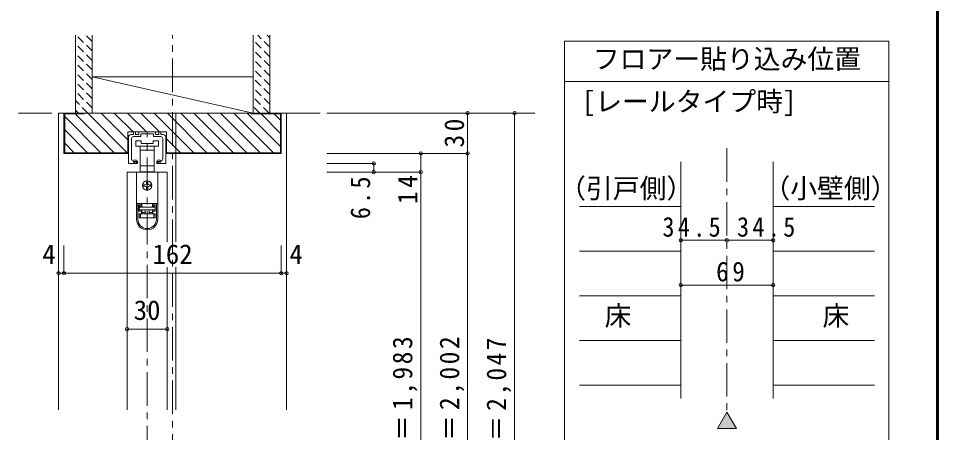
# Model space of a CAD drawing. Units: millimetres, scale not verified. Extents: x -957 to 993, y -689 to 708.
# Drawn here: x 307 to 993, y -224 to 85 of the extents above; entities that cross this region are included whole.
import ezdxf
from ezdxf.enums import TextEntityAlignment as Align

# ---------------------------------------------------------------- set-up
doc = ezdxf.new("R2010")
doc.units = ezdxf.units.MM
doc.header["$LTSCALE"] = 5
doc.header["$PDMODE"] = 32
doc.header["$PDSIZE"] = 2.5
doc.linetypes.add('CHAIN1', pattern=[8, 5, -1, 1, -1])
doc.linetypes.add('DASHED1', pattern=[1.8, 1.2, -0.6])
doc.layers.add('0-B_寸法', color=7, linetype='Continuous', lineweight=9)
doc.layers.add('F-1_枠', color=6, linetype='Continuous', lineweight=9)
doc.styles.add('ＭＳ ゴシック', font='')
doc.styles.get('ＭＳ ゴシック').set_extended_font_data('MS Gothic')

# ---------------------------------------------------------------- blocks, each defined once
blk = doc.blocks.new('01')
at = {"layer": '0-B_寸法'}
for p, q in [((-10.15, 6.02), (-10.15, 7.42)), ((-8.95, 7.72), (-9.85, 7.72)), ((-8.65, 6.02), (-8.65, 7.42)), ((-6.15, 7.42), (-6.15, 6.02)), ((-5.85, 7.72), (5.85, 7.72)), ((6.15, 7.42), (6.15, 6.02)), ((8.65, 6.02), (8.65, 7.42)), ((8.95, 7.72), (9.85, 7.72)), ((10.15, 6.02), (10.15, 7.42)), ((-14, 3.72), (-14, -15.48)), ((-12, 5.72), (-10.45, 5.72)), ((-11.65, 2.72), (-11.65, -12.157)), ((-10.15, 4.22), (-4.95, 4.22)), ((-6.45, 5.72), (-8.35, 5.72)), ((-4.65, 4.52), (-4.65, 5.92)), ((-4.35, 6.22), (-0.3, 6.22)), ((0, 6.52), (-0.3, 6.22)), ((0, 6.52), (0.3, 6.22)), ((4.35, 6.22), (0.3, 6.22)), ((4.65, 4.52), (4.65, 5.92)), ((10.15, 4.22), (4.95, 4.22)), ((6.45, 5.72), (8.35, 5.72)), ((12, 5.72), (10.45, 5.72)), ((11.65, 2.72), (11.65, -12.157)), ((14, 3.72), (14, -15.48)), ((-13.7, -15.78), (-7.45, -15.78)), ((-7.15, -15.48), (-7.15, -14.405)), ((7.15, -15.48), (7.15, -14.405)), ((13.7, -15.78), (7.45, -15.78))]:
    blk.add_line(p, q, dxfattribs=at)
for centre, radius, start, end in [((-9.85, 7.42), 0.3, 90, 180), ((-8.95, 7.42), 0.3, 0, 90), ((-5.85, 7.42), 0.3, 90, 180), ((5.85, 7.42), 0.3, 0, 90), ((8.95, 7.42), 0.3, 90, 180), ((9.85, 7.42), 0.3, 0, 90), ((-12, 3.72), 2, 90, 180), ((-10.15, 2.72), 1.5, 90, 180), ((-10.45, 6.02), 0.3, 270, 0), ((-8.35, 6.02), 0.3, 180, 270), ((-6.45, 6.02), 0.3, 270, 0), ((-4.95, 4.52), 0.3, 270, 0), ((-4.35, 5.92), 0.3, 90, 180), ((4.35, 5.92), 0.3, 0, 90), ((4.95, 4.52), 0.3, 180, 270), ((6.45, 6.02), 0.3, 180, 270), ((8.35, 6.02), 0.3, 270, 0), ((10.45, 6.02), 0.3, 180, 270), ((10.15, 2.72), 1.5, 0, 90), ((12, 3.72), 2, 0, 90), ((-9.65, -12.157), 2, 180, 253.54075), ((9.65, -12.157), 2, 286.45925, 0), ((-13.7, -15.48), 0.3, 180, 270), ((-8.8, -9.28), 5, 253.54075, 284.75682), ((-7.45, -14.405), 0.3, 0, 104.75682), ((-7.45, -15.48), 0.3, 270, 0), ((7.45, -14.405), 0.3, 75.24318, 180), ((7.45, -15.48), 0.3, 180, 270), ((8.8, -9.28), 5, 255.24318, 286.45925), ((13.7, -15.48), 0.3, 270, 0)]:
    blk.add_arc(centre, radius, start, end, dxfattribs=at)
for p in [(-8.8, -14.28), (8.8, -14.28)]:
    blk.add_point(p, dxfattribs=at)

msp = doc.modelspace()

# ---------------------------------------------------------------- linework, layer by layer
at = {"layer": '0-B_寸法'}
for p, q in [((349.061, 14.407), (349.061, 72.407)), ((361.561, 14.407), (361.561, 72.407)), ((481.561, 14.407), (481.561, 72.407)), ((494.061, 14.407), (494.061, 72.407)), ((713.88, 68.058), (713.88, -482.581)), ((955.756, 68.058), (713.88, 68.058)), ((955.756, 68.058), (955.756, -479.375)), ((481.561, 14.407), (361.561, 41.407)), ((481.561, 41.407), (361.561, 41.407)), ((955.756, 38.058), (713.88, 38.058)), ((336.561, -206.593), (336.561, 14.407)), ((340.561, -15.593), (340.561, 14.407)), ((341.061, -15.093), (341.061, 13.907)), ((355.561, 13.907), (341.061, 13.907)), ((377.882, -15.093), (348.882, 13.907)), ((355.561, 13.907), (355.561, 14.407)), ((387.781, -15.093), (358.281, 14.407)), ((481.561, 14.407), (361.561, 14.407)), ((388.161, -5.574), (368.181, 14.407)), ((392.08, 0.407), (378.08, 14.407)), ((401.98, 0.407), (387.98, 14.407)), ((411.879, 0.407), (397.879, 14.407)), ((437.279, -15.093), (407.779, 14.407)), ((447.178, -15.093), (417.678, 14.407)), ((424.061, 14.407), (424.061, -81.57)), ((427.578, 14.407), (457.078, -15.093)), ((437.477, 14.407), (466.977, -15.093)), ((476.877, -15.093), (447.377, 14.407)), ((486.776, -15.093), (457.276, 14.407)), ((496.676, -15.093), (467.176, 14.407)), ((502.061, -10.579), (477.075, 14.407)), ((502.061, -0.68), (487.475, 13.907)), ((502.061, 9.22), (497.374, 13.907)), ((502.061, -15.093), (502.061, 13.907)), ((502.561, -15.593), (502.561, 14.407)), ((506.561, 14.407), (502.561, 14.407)), ((506.561, 14.407), (506.561, -206.593)), ((676.561, 14.407), (536.561, 14.407)), ((641.561, 14.407), (641.561, -15.593)), ((676.561, 14.407), (676.561, -431.593)), ((367.982, -15.093), (341.061, 11.828)), ((358.083, -15.093), (341.061, 1.928)), ((388.161, 0.407), (416.961, 0.407)), ((388.161, -15.593), (388.161, 0.407)), ((416.961, -15.593), (416.961, 0.407)), ((394.061, -10.293), (394.061, -6.293)), ((394.061, -6.293), (398.061, -6.293)), ((398.061, -6.293), (398.061, -8.293)), ((407.061, -6.293), (411.061, -6.293)), ((407.061, -8.293), (407.061, -6.293)), ((411.061, -6.293), (411.061, -10.293)), ((427.379, -15.093), (416.961, -4.675)), ((348.183, -15.093), (341.061, -7.971)), ((402.561, -10.293), (394.061, -10.293)), ((397.311, -13.293), (397.311, -10.293)), ((402.561, -13.293), (397.311, -13.293)), ((397.311, -24.893), (397.311, -13.293)), ((398.061, -8.293), (407.061, -8.293)), ((411.061, -10.293), (402.561, -10.293)), ((407.811, -13.293), (402.561, -13.293)), ((407.811, -10.293), (407.811, -13.293)), ((407.811, -13.293), (407.811, -24.893)), ((340.561, -15.593), (388.161, -15.593)), ((341.061, -15.093), (388.161, -15.093)), ((417.48, -15.093), (416.961, -14.575)), ((416.961, -15.093), (502.061, -15.093)), ((416.961, -15.593), (502.561, -15.593)), ((641.561, -15.593), (536.561, -15.593)), ((606.561, -15.593), (606.561, -29.593)), ((641.561, -443.593), (641.561, -15.593)), ((397.311, -29.293), (397.311, -24.893)), ((397.311, -24.893), (402.561, -24.893)), ((402.561, -24.893), (407.811, -24.893)), ((407.811, -24.893), (407.811, -29.293)), ((571.561, -23.093), (536.561, -23.093)), ((571.561, -23.093), (571.561, -29.593)), ((800.448, -21.825), (800.448, -198.332)), ((869.448, -21.825), (869.448, -198.332)), ((387.561, -29.593), (417.561, -29.593)), ((387.561, -29.593), (387.561, -206.593)), ((394.661, -29.593), (394.661, -52.893)), ((394.661, -29.593), (410.461, -29.593)), ((398.561, -29.293), (397.311, -29.293)), ((398.561, -29.593), (398.561, -29.293)), ((407.811, -29.293), (406.561, -29.293)), ((410.461, -29.593), (410.461, -52.893)), ((417.561, -29.593), (417.561, -81.57)), ((606.561, -29.593), (536.561, -29.593)), ((606.561, -29.593), (606.561, -423.594)), ((400.061, -39.093), (401.061, -39.093)), ((401.061, -40.093), (400.061, -40.093)), ((402.061, -38.093), (402.061, -37.093)), ((402.061, -42.093), (402.061, -41.093)), ((403.061, -37.093), (403.061, -38.093)), ((403.061, -41.093), (403.061, -42.093)), ((404.061, -39.093), (405.061, -39.093)), ((405.061, -40.093), (404.061, -40.093)), ((394.661, -52.893), (394.661, -52.993)), ((394.661, -52.893), (410.461, -52.893)), ((394.661, -64.693), (394.661, -52.993)), ((395.661, -52.993), (398.361, -52.993)), ((396.461, -58.693), (396.461, -53.993)), ((398.361, -53.993), (396.461, -53.993)), ((397.661, -52.893), (397.661, -52.993)), ((398.361, -53.993), (398.361, -52.993)), ((398.561, -52.893), (398.561, -55.093)), ((406.561, -55.093), (406.561, -52.893)), ((406.761, -52.993), (406.761, -53.993)), ((406.761, -52.993), (409.461, -52.993)), ((408.661, -53.993), (406.761, -53.993)), ((406.761, -53.993), (406.761, -54.993)), ((407.461, -52.993), (407.461, -52.893)), ((408.661, -53.993), (408.661, -58.693)), ((409.461, -64.693), (409.461, -52.993)), ((409.461, -52.993), (410.461, -52.993)), ((410.461, -52.893), (410.461, -52.993)), ((410.461, -52.993), (410.461, -64.693)), ((398.361, -57.693), (396.461, -57.693)), ((396.461, -58.693), (398.361, -58.693)), ((396.661, -55.093), (398.561, -55.093)), ((396.661, -55.593), (396.661, -55.093)), ((396.661, -60.593), (396.661, -63.593)), ((397.661, -60.593), (396.661, -60.593)), ((397.661, -63.593), (397.661, -60.593)), ((407.461, -60.593), (397.661, -60.593)), ((398.361, -58.693), (398.361, -57.693)), ((398.361, -60.593), (398.361, -58.693)), ((398.561, -57.593), (398.561, -59.593)), ((401.061, -57.593), (401.061, -60.593)), ((404.061, -57.593), (404.061, -60.593)), ((406.561, -59.593), (404.061, -59.593)), ((406.561, -55.093), (408.461, -55.093)), ((406.561, -59.593), (406.561, -57.593)), ((406.561, -60.593), (406.561, -59.593)), ((406.761, -54.993), (408.661, -54.993)), ((406.761, -58.693), (408.661, -58.693)), ((406.761, -58.693), (406.761, -60.593)), ((407.461, -60.593), (407.461, -63.593)), ((408.461, -60.593), (407.461, -60.593)), ((408.461, -55.093), (408.461, -55.593)), ((408.461, -63.593), (408.461, -60.593)), ((724.948, -55.127), (800.448, -55.127)), ((869.448, -55.127), (944.948, -55.127)), ((396.661, -63.593), (397.661, -63.593)), ((397.661, -63.593), (407.461, -63.593)), ((407.461, -63.593), (408.461, -63.593)), ((800.448, -80.387), (834.948, -80.387)), ((834.948, -80.387), (869.448, -80.387)), ((340.561, -104.898), (340.561, -84.339)), ((502.561, -104.898), (502.561, -84.339)), ((724.948, -88.428), (800.448, -88.428)), ((869.448, -88.428), (944.948, -88.428)), ((417.561, -100.361), (417.561, -206.593)), ((424.061, -100.361), (424.061, -206.593)), ((502.561, -104.898), (340.561, -104.898)), ((800.448, -113.689), (869.448, -113.689)), ((724.948, -121.73), (800.448, -121.73)), ((869.448, -121.73), (944.948, -121.73)), ((417.561, -146.593), (387.561, -146.593)), ((724.948, -155.031), (800.448, -155.031)), ((869.448, -155.031), (944.948, -155.031)), ((724.948, -188.332), (800.448, -188.332)), ((869.448, -188.332), (944.948, -188.332)), ((834.948, -208.332), (827.811, -220.694)), ((834.948, -208.332), (842.086, -220.694)), ((842.086, -220.694), (827.811, -220.694))]:
    msp.add_line(p, q, dxfattribs=at)
at = {"layer": '0-B_寸法', "linetype": 'DASHED1'}
for p, q in [((361.561, 60.732), (349.887, 72.407)), ((361.561, 67.803), (356.958, 72.407)), ((494.033, 56.369), (481.533, 68.869)), ((494.033, 63.44), (485.067, 72.407)), ((494.033, 70.511), (492.138, 72.407)), ((361.561, 53.661), (349.061, 66.161)), ((494.033, 49.298), (481.533, 61.798)), ((361.561, 46.59), (349.061, 59.09)), ((361.561, 39.519), (349.061, 52.019)), ((494.033, 42.227), (481.533, 54.727)), ((361.561, 32.448), (349.061, 44.948)), ((494.033, 35.156), (481.533, 47.656)), ((361.561, 25.377), (349.061, 37.877)), ((493.711, 28.407), (481.533, 40.585)), ((361.561, 18.306), (349.061, 30.806)), ((494.061, 20.986), (481.533, 33.514)), ((358.389, 14.407), (349.061, 23.735)), ((493.569, 14.407), (481.533, 26.443)), ((351.318, 14.407), (349.061, 16.664)), ((486.498, 14.407), (481.533, 19.372))]:
    msp.add_line(p, q, dxfattribs=at)
at = {"layer": '0-B_寸法', "linetype": 'CHAIN1'}
for p, q in [((421.561, -449.942), (421.561, 72.407)), ((306.561, 14.407), (695.561, 14.407)), ((402.561, -443.593), (402.561, 0.407)), ((834.948, -11.825), (834.948, -208.332))]:
    msp.add_line(p, q, dxfattribs=at)
at = {"layer": '0-B_寸法', "color": 4}
for p, q in [((336.561, -104.898), (336.561, -84.339)), ((340.561, -104.898), (340.561, -84.339)), ((502.561, -104.898), (502.561, -84.339)), ((506.561, -104.898), (506.561, -84.339)), ((336.561, -104.898), (340.561, -104.898)), ((502.561, -104.898), (506.561, -104.898))]:
    msp.add_line(p, q, dxfattribs=at)
at = {"layer": '0-B_寸法'}
for points in [[(336.561, 14.407), (340.561, 14.407), (502.561, 14.407)], [(480.061, 14.407), (480.061, 13.907), (502.061, 13.907)], [(398.561, -29.293), (406.561, -29.293), (406.561, -29.593)], [(394.661, -52.993), (395.661, -52.993), (395.661, -64.693)], [(396.461, -54.993), (398.361, -54.993), (398.361, -53.993)], [(401.061, -59.593), (398.561, -59.593), (398.561, -60.593)], [(408.661, -57.693), (406.761, -57.693), (406.761, -58.693)]]:
    msp.add_lwpolyline(points, dxfattribs=at)
msp.add_lwpolyline([(396.661, -57.593), (408.461, -57.593), (408.461, -55.593), (396.661, -55.593)], close=True, dxfattribs=at)
msp.add_circle((402.561, -39.593), 3.5, dxfattribs=at)
for centre, radius, start, end in [((400.061, -39.593), 0.5, 90, 180), ((400.061, -39.593), 0.5, 180, 270), ((401.061, -38.093), 1, 270, 0), ((401.061, -41.093), 1, 0, 90), ((402.561, -37.093), 0.5, 90, 180), ((402.561, -37.093), 0.5, 0, 90), ((404.061, -38.093), 1, 180, 270), ((404.061, -41.093), 1, 90, 180), ((405.061, -39.593), 0.5, 0, 90), ((405.061, -39.593), 0.5, 270, 0), ((402.561, -42.093), 0.5, 180, 270), ((402.561, -42.093), 0.5, 270, 0), ((402.561, -64.693), 7.9, 180, 0), ((402.561, -64.693), 6.9, 180, 0)]:
    msp.add_arc(centre, radius, start, end, dxfattribs=at)
for p in [(641.561, 14.407), (676.561, 14.407), (606.561, -15.593), (641.561, -15.593), (571.561, -23.093), (571.561, -29.593), (606.561, -29.593), (800.448, -80.387), (834.948, -80.387), (869.448, -80.387), (336.561, -104.898), (340.561, -104.898), (502.561, -104.898), (506.561, -104.898), (800.448, -113.689), (869.448, -113.689), (387.561, -146.593), (417.561, -146.593)]:
    msp.add_point(p, dxfattribs=at)
at = {"layer": '0-B_寸法', "color": 16}
msp.add_solid([(842.086, -220.694), (834.948, -208.332), (827.811, -220.694)], dxfattribs=at)
at = {"layer": 'F-1_枠'}
for p, q in [((991.115, 707.602), (991.115, -689.065)), ((991.948, 707.602), (991.948, -689.065)), ((992.782, 707.602), (992.782, -689.065))]:
    msp.add_line(p, q, dxfattribs=at)

# ---------------------------------------------------------------- block references
at = {"layer": '0-B_寸法'}
msp.add_blockref('01', (402.561, -7.313), dxfattribs=at)

# ---------------------------------------------------------------- texts
at = {"layer": '0-B_寸法', "style": 'ＭＳ ゴシック'}
for s, p in [('フロアー貼り込み位置', (734.948, 43.058)), ('[レールタイプ時]', (726.762, 11.368)), ('（引戸側）', (709.813, -53.341)), ('（小壁側）', (862.156, -53.341)), ('4', (324.383, -102.398)), ('162', (406.561, -102.398)), ('4', (508.682, -102.398)), ('30', (392.561, -144.093)), ('床', (743.698, -148.38)), ('床', (906.198, -148.38))]:
    msp.add_text(s, height=14.66, dxfattribs=at).set_placement(p, align=Align.BOTTOM_LEFT)
at = {"layer": '0-B_寸法', "char_height": 14.66, "attachment_point": 7, "rotation": 90, "style": 'ＭＳ ゴシック'}
for s, insert in [('\\T1.27;\\W0.95;30', (639.061, -11.218)), ('\\T1.27;\\W0.9;6.5', (569.061, -64.605)), ('\\T1.27;\\W0.95;14', (604.061, -53.355))]:
    msp.add_mtext(s, dxfattribs=dict(at, insert=insert))
at = {"layer": '0-B_寸法', "char_height": 14.66, "attachment_point": 7, "style": 'ＭＳ ゴシック'}
for s, insert in [('\\T1.28;\\W0.9;34.5', (786.83, -77.887)), ('\\T1.28;\\W0.9;34.5', (842.467, -77.887)), ('\\T1.27;\\W0.95;69', (826.823, -111.189))]:
    msp.add_mtext(s, dxfattribs=dict(at, insert=insert))
at = {"layer": '0-B_寸法', "color": 3, "char_height": 14.66, "attachment_point": 7, "rotation": 90, "style": 'ＭＳ ゴシック'}
for s, insert in [('\\T1.2;\\W0.95;ＤＨ＝1,983\\~', (604.061, -275.258)), ('\\T1.2;\\W0.95;枠内＝2,002\\~', (639.061, -275.258)), ('\\T1.19;\\W0.95;枠外＝2,047', (674.061, -275.258))]:
    msp.add_mtext(s, dxfattribs=dict(at, insert=insert))

doc.saveas('drawing.dxf')
